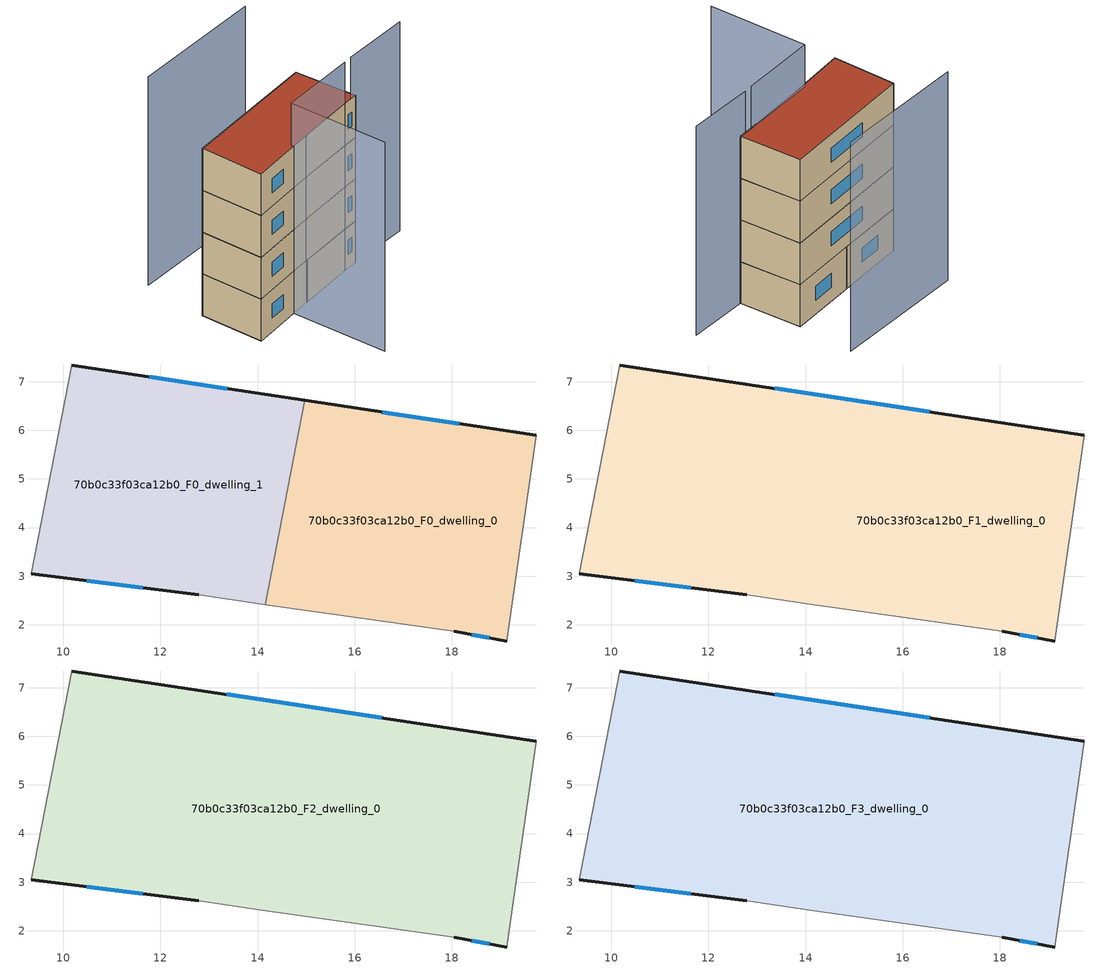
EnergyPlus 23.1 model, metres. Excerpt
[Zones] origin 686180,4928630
70b0c33f03ca12b0_F0_dwelling_0
 floor ground (EU_floor_Construction): 19.12,1.67 19.74,5.89 14.97,6.62 14.16,2.42 18.05,1.86 z0
 wall outside (EU_wall_Construction): 19.12,1.67 18.05,1.86 / 14.97,6.62 19.74,5.89 z0:3
 wall adiabatic (EU_wall_Construction): 18.05,1.86 14.16,2.42 / 19.74,5.89 19.12,1.67 z0:3
 wall to 70b0c33f03ca12b0_F0_dwelling_1 (EU_wall_Construction): 14.16,2.42 14.97,6.62 z0:3
 window (EU_Window_Construction): 18.76,1.73 18.41,1.8 / 16.56,6.38 18.15,6.13 z1:2
70b0c33f03ca12b0_F0_dwelling_1
 floor ground (EU_floor_Construction): 14.16,2.42 14.97,6.62 10.18,7.34 9.34,3.05 12.79,2.61 14.1,2.42 z0
 wall outside (EU_wall_Construction): 12.79,2.61 9.34,3.05 / 10.18,7.34 14.97,6.62 z0:3
 wall adiabatic (EU_wall_Construction): 9.34,3.05 10.18,7.34 / 14.16,2.42 14.1,2.42 12.79,2.61 z0:3
 window (EU_Window_Construction): 11.64,2.76 10.49,2.9 / 11.78,7.1 13.38,6.86 z1:2
70b0c33f03ca12b0_F1_dwelling_0
 floor to 70b0c33f03ca12b0_F0_dwelling_0 (EU_floor_Construction): 19.12,1.67 19.74,5.89 14.97,6.62 14.16,2.42 18.05,1.86 z3
 floor to 70b0c33f03ca12b0_F0_dwelling_1 (EU_floor_Construction): 14.16,2.42 14.97,6.62 10.18,7.34 9.34,3.05 12.79,2.61 14.1,2.42 z3
 wall outside (EU_wall_Construction): 12.79,2.61 9.34,3.05 / 10.18,7.34 19.74,5.89 / 19.12,1.67 18.05,1.86 z3:6
 wall adiabatic (EU_wall_Construction): 9.34,3.05 10.18,7.34 / 19.74,5.89 19.12,1.67 / 18.05,1.86 14.1,2.42 12.79,2.61 z3:6
 window (EU_Window_Construction): 11.64,2.76 10.49,2.9 / 13.36,6.86 16.55,6.38 / 18.76,1.73 18.41,1.8 z4:5
70b0c33f03ca12b0_F2_dwelling_0
 floor to 70b0c33f03ca12b0_F1_dwelling_0 (EU_floor_Construction): 19.12,1.67 19.74,5.89 10.18,7.34 9.34,3.05 12.79,2.61 14.1,2.42 18.05,1.86 z6
 wall outside (EU_wall_Construction): 12.79,2.61 9.34,3.05 / 10.18,7.34 19.74,5.89 / 19.12,1.67 18.05,1.86 z6:9
 wall adiabatic (EU_wall_Construction): 9.34,3.05 10.18,7.34 / 19.74,5.89 19.12,1.67 / 18.05,1.86 14.1,2.42 12.79,2.61 z6:9
 window (EU_Window_Construction): 11.64,2.76 10.49,2.9 / 13.36,6.86 16.55,6.38 / 18.76,1.73 18.41,1.8 z7:8
70b0c33f03ca12b0_F3_dwelling_0
 floor to 70b0c33f03ca12b0_F2_dwelling_0 (EU_floor_Construction): 19.12,1.67 19.74,5.89 10.18,7.34 9.34,3.05 12.79,2.61 14.1,2.42 18.05,1.86 z9
 wall outside (EU_wall_Construction): 12.79,2.61 9.34,3.05 / 10.18,7.34 19.74,5.89 / 19.12,1.67 18.05,1.86 z9:12
 wall adiabatic (EU_wall_Construction): 9.34,3.05 10.18,7.34 / 19.74,5.89 19.12,1.67 / 18.05,1.86 14.1,2.42 12.79,2.61 z9:12
 window (EU_Window_Construction): 11.64,2.76 10.49,2.9 / 13.36,6.86 16.55,6.38 / 18.76,1.73 18.41,1.8 z10:11
 roof outside (EU_roof_Construction): 19.74,5.89 19.12,1.67 18.05,1.86 14.1,2.42 12.79,2.61 9.34,3.05 10.18,7.34 z12
shading: 11.64,-3.95 12.82,2.78 / 12.82,2.78 18.05,1.86 / 23.24,0.78 18.66,1.77 / 20.68,9.69 11.56,11.6 z0:15
[Building]
EU S2 Campaign: North Axis=0; Terrain=City; Solar Distribution=FullExterior
[Site:Location]
Bologna: Latitude=44.5; Longitude=11.25; Time Zone=1; Elevation=37
[SizingPeriod:WeatherFileDays]
AnnualSizingPeriod: Begin Month=1; Begin Day of Month=1; End Month=12; End Day of Month=31; Day of Week for Start Day=Monday; Use Weather File Daylight Saving Period=No; Use Weather File Rain and Snow Indicators=No
[MATERIAL]
EU_InternalMass_Material: Roughness=MediumRough; Thickness=0.1; Conductivity=1; Density=1800; Specific Heat=900; Thermal Absorptance=0.9; Solar Absorptance=0.7; Visible Absorptance=0.7
[MATERIAL:NOMASS] Roughness=MediumRough; Thermal Absorptance=0.9; Solar Absorptance=0.7; Visible Absorptance=0.7
Name | Thermal Resistance
EU_wall_NoMass | 0.937881
EU_roof_NoMass | 0.548572
EU_floor_NoMass | 0.71348
[WINDOWMATERIAL:SIMPLEGLAZINGSYSTEM]
EU_Window_SimpleGlazing: UFactor=4.25633; Solar Heat Gain Coefficient=0.85; Visible Transmittance=0.85
[CONSTRUCTION]
EU_wall_Construction: EU_wall_NoMass
EU_roof_Construction: EU_roof_NoMass
EU_floor_Construction: EU_floor_NoMass
EU_InternalMass_Construction: EU_InternalMass_Material
EU_Window_Construction: EU_Window_SimpleGlazing
[ZONE] Type=1; Multiplier=1; Ceiling Height=autocalculate; Floor Area=autocalculate; Part of Total Floor Area=Yes
Name | Volume
70b0c33f03ca12b0_F0_dwelling_0 | 62.8154
70b0c33f03ca12b0_F1_dwelling_0; 70b0c33f03ca12b0_F2_dwelling_0; 70b0c33f03ca12b0_F3_dwelling_0 | 125.621
70b0c33f03ca12b0_F0_dwelling_1 | 62.8132
[INTERNALMASS] Construction=EU_InternalMass_Construction
Name | Zone or ZoneList | Surface Area
70b0c33f03ca12b0_F0_dwelling_0_EU_InternalMass | 70b0c33f03ca12b0_F0_dwelling_0 | 20.938
70b0c33f03ca12b0_F0_dwelling_1_EU_InternalMass | 70b0c33f03ca12b0_F0_dwelling_1 | 20.9386
70b0c33f03ca12b0_F1_dwelling_0_EU_InternalMass | 70b0c33f03ca12b0_F1_dwelling_0 | 41.8733
70b0c33f03ca12b0_F2_dwelling_0_EU_InternalMass | 70b0c33f03ca12b0_F2_dwelling_0 | 41.8733
70b0c33f03ca12b0_F3_dwelling_0_EU_InternalMass | 70b0c33f03ca12b0_F3_dwelling_0 | 41.8733
[OTHEREQUIPMENT] Fuel Type=Electricity; Design Level Calculation Method=Watts/Area; Power per Zone Floor Area=1; Fraction Latent=0; Fraction Radiant=0; Fraction Lost=0; Carbon Dioxide Generation Rate=0; EndUse Subcategory=EU_Step8_InternalGains
Name | Zone or ZoneList or Space or SpaceList | Schedule
EU_Step8_InternalGain_70b0c33f03ca12b0_F0_dwelling_0_f000 | 70b0c33f03ca12b0_F0_dwelling_0 | EU_Step8_GainSchedule_70b0c33f03ca12b0_F0_dwelling_0_f000
EU_Step8_InternalGain_70b0c33f03ca12b0_F0_dwelling_1_f000 | 70b0c33f03ca12b0_F0_dwelling_1 | EU_Step8_GainSchedule_70b0c33f03ca12b0_F0_dwelling_1_f000
EU_Step8_InternalGain_70b0c33f03ca12b0_F1_dwelling_0_f000 | 70b0c33f03ca12b0_F1_dwelling_0 | EU_Step8_GainSchedule_70b0c33f03ca12b0_F1_dwelling_0_f000
EU_Step8_InternalGain_70b0c33f03ca12b0_F2_dwelling_0_f000 | 70b0c33f03ca12b0_F2_dwelling_0 | EU_Step8_GainSchedule_70b0c33f03ca12b0_F2_dwelling_0_f000
EU_Step8_InternalGain_70b0c33f03ca12b0_F3_dwelling_0_f000 | 70b0c33f03ca12b0_F3_dwelling_0 | EU_Step8_GainSchedule_70b0c33f03ca12b0_F3_dwelling_0_f000
[ZONEVENTILATION:DESIGNFLOWRATE] Schedule=EU_AlwaysOn; Design Flow Rate Calculation Method=AirChanges/Hour; Air Changes per Hour=0.687892; Ventilation Type=Natural; Fan Pressure Rise=0; Fan Total Efficiency=1; Constant Term Coefficient=1; Temperature Term Coefficient=0; Velocity Term Coefficient=0; Velocity Squared Term Coefficient=0; Minimum Indoor Temperature=-100; Maximum Indoor Temperature=100; Delta Temperature=-100; Minimum Outdoor Temperature=-100; Maximum Outdoor Temperature=100; Maximum Wind Speed=40
Name | Zone or ZoneList or Space or SpaceList
EU_ConstantAir_70b0c33f03ca12b0_F0_dwelling_0 | 70b0c33f03ca12b0_F0_dwelling_0
EU_ConstantAir_70b0c33f03ca12b0_F0_dwelling_1 | 70b0c33f03ca12b0_F0_dwelling_1
EU_ConstantAir_70b0c33f03ca12b0_F1_dwelling_0 | 70b0c33f03ca12b0_F1_dwelling_0
EU_ConstantAir_70b0c33f03ca12b0_F2_dwelling_0 | 70b0c33f03ca12b0_F2_dwelling_0
EU_ConstantAir_70b0c33f03ca12b0_F3_dwelling_0 | 70b0c33f03ca12b0_F3_dwelling_0
[HVACTEMPLATE:THERMOSTAT] Constant Heating Setpoint=20; Constant Cooling Setpoint=50
EU_HeatOnly_70b0c33f03ca12b0_F0_dwelling_0; EU_HeatOnly_70b0c33f03ca12b0_F0_dwelling_1; EU_HeatOnly_70b0c33f03ca12b0_F1_dwelling_0; EU_HeatOnly_70b0c33f03ca12b0_F2_dwelling_0; EU_HeatOnly_70b0c33f03ca12b0_F3_dwelling_0
[HVACTEMPLATE:ZONE:IDEALLOADSAIRSYSTEM] System Availability Schedule=EU_AlwaysOn; Maximum Heating Supply Air Temperature=50; Minimum Cooling Supply Air Temperature=13; Maximum Heating Supply Air Humidity Ratio=0.0156; Minimum Cooling Supply Air Humidity Ratio=0.0077; Heating Limit=NoLimit; Cooling Limit=NoLimit; Heating Availability Schedule=EU_AlwaysOn; Cooling Availability Schedule=EU_CoolingOff; Dehumidification Control Type=ConstantSensibleHeatRatio; Cooling Sensible Heat Ratio=0.7; Dehumidification Setpoint=60; Humidification Control Type=None; Humidification Setpoint=30; Outdoor Air Method=None; Outdoor Air Flow Rate per Person=0.00944; Outdoor Air Flow Rate per Zone Floor Area=0; Outdoor Air Flow Rate per Zone=0; Demand Controlled Ventilation Type=None; Outdoor Air Economizer Type=NoEconomizer; Heat Recovery Type=None; Sensible Heat Recovery Effectiveness=0.7; Latent Heat Recovery Effectiveness=0.65
Name | Template Thermostat
70b0c33f03ca12b0_F0_dwelling_0 | EU_HeatOnly_70b0c33f03ca12b0_F0_dwelling_0
70b0c33f03ca12b0_F0_dwelling_1 | EU_HeatOnly_70b0c33f03ca12b0_F0_dwelling_1
70b0c33f03ca12b0_F1_dwelling_0 | EU_HeatOnly_70b0c33f03ca12b0_F1_dwelling_0
70b0c33f03ca12b0_F2_dwelling_0 | EU_HeatOnly_70b0c33f03ca12b0_F2_dwelling_0
70b0c33f03ca12b0_F3_dwelling_0 | EU_HeatOnly_70b0c33f03ca12b0_F3_dwelling_0
[SIZING:ZONE] Zone Cooling Design Supply Air Temperature Input Method=SupplyAirTemperature; Zone Cooling Design Supply Air Temperature=13; Zone Heating Design Supply Air Temperature Input Method=SupplyAirTemperature; Zone Heating Design Supply Air Temperature=50; Zone Cooling Design Supply Air Humidity Ratio=0.008; Zone Heating Design Supply Air Humidity Ratio=0.008; Cooling Design Air Flow Method=DesignDay; Cooling Design Air Flow Rate=0; Cooling Minimum Air Flow per Zone Floor Area=0.000762; Cooling Minimum Air Flow=0; Cooling Minimum Air Flow Fraction=0.2; Heating Design Air Flow Method=DesignDay; Heating Design Air Flow Rate=0; Heating Maximum Air Flow per Zone Floor Area=0.002032; Heating Maximum Air Flow=0.141576; Heating Maximum Air Flow Fraction=0.3; Account for Dedicated Outdoor Air System=No; Dedicated Outdoor Air System Control Strategy=NeutralSupplyAir; Dedicated Outdoor Air Low Setpoint Temperature for Design=autosize; Dedicated Outdoor Air High Setpoint Temperature for Design=autosize; Zone Load Sizing Method=Sensible Load Only No Latent Load; Zone Latent Cooling Design Supply Air Humidity Ratio Input Method=HumidityRatioDifference; Zone Cooling Design Supply Air Humidity Ratio Difference=0.005; Zone Latent Heating Design Supply Air Humidity Ratio Input Method=HumidityRatioDifference; Zone Humidification Design Supply Air Humidity Ratio Difference=0.005
70b0c33f03ca12b0_F0_dwelling_0; 70b0c33f03ca12b0_F0_dwelling_1; 70b0c33f03ca12b0_F1_dwelling_0; 70b0c33f03ca12b0_F2_dwelling_0; 70b0c33f03ca12b0_F3_dwelling_0
[SCHEDULE:CONSTANT]
Name | Hourly Value
EU_AlwaysOn | 1
EU_CoolingOff | 0
[SCHEDULE:FILE] Column Number=1; Rows to Skip at Top=0; Number of Hours of Data=8760; Column Separator=Comma; Interpolate to Timestep=No; Minutes per Item=60; Adjust Schedule for Daylight Savings=Yes
Name | File
EU_Step8_GainSchedule_70b0c33f03ca12b0_F0_dwelling_0_f000 | ../../schedules/70b0c33f03ca12b0/70b0c33f03ca12b0_F0_dwelling_0_f000_gain.csv
EU_Step8_GainSchedule_70b0c33f03ca12b0_F0_dwelling_1_f000 | ../../schedules/70b0c33f03ca12b0/70b0c33f03ca12b0_F0_dwelling_1_f000_gain.csv
EU_Step8_GainSchedule_70b0c33f03ca12b0_F1_dwelling_0_f000 | ../../schedules/70b0c33f03ca12b0/70b0c33f03ca12b0_F1_dwelling_0_f000_gain.csv
EU_Step8_GainSchedule_70b0c33f03ca12b0_F2_dwelling_0_f000 | ../../schedules/70b0c33f03ca12b0/70b0c33f03ca12b0_F2_dwelling_0_f000_gain.csv
EU_Step8_GainSchedule_70b0c33f03ca12b0_F3_dwelling_0_f000 | ../../schedules/70b0c33f03ca12b0/70b0c33f03ca12b0_F3_dwelling_0_f000_gain.csv
